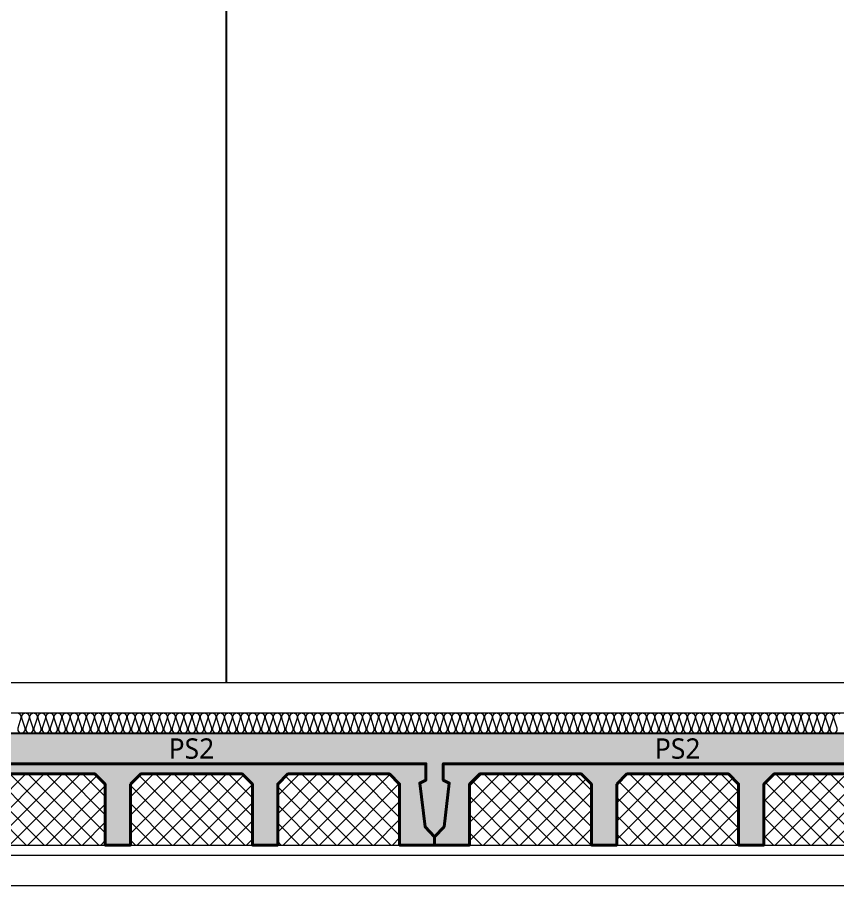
# Model space of a CAD drawing. Header units: millimetres. Extents: x 0 to 420000, y 0 to 297000.
# Drawn here: x 241633 to 245673, y 33450 to 37725 of the extents above; entities that cross this region are included whole.
import ezdxf
from ezdxf.enums import TextEntityAlignment as Align

# ---------------------------------------------------------------- set-up
doc = ezdxf.new("R2010")
doc.units = ezdxf.units.MM
doc.linetypes.add('0731_main_plan$0$form_$0$y-Landschaft$0$_$1$20120914_Verkehrsflächen_Grün$0$20120628_xref - Gammel$1$3_H-GL_F1_U3 - Default$0${ Offset Lines }', pattern=[0])
doc.linetypes.add('CEN', pattern=[62, 60, -1, 0, -1])
for name, color, linetype, lineweight in [('A-AXIS-LINE', 1, 'CEN', 15), ('A-CONC-LIN1', 2, 'Continuous', 40), ('A-CONC-LIN2', 7, 'Continuous', 25), ('A-ELEV-LIN2', 7, 'Continuous', 25), ('A-XXXX-FIN2', 6, 'Continuous', 20), ('A-XXXX-INSL1', 15, 'Continuous', 18), ('A-XXXX-INSL2', 8, 'Continuous', 18)]:
    doc.layers.add(name, color=color, linetype=linetype, lineweight=lineweight)
doc.layers.add('A-CONC-SOLD', color=253, linetype='CEN')
doc.layers.add('A-XXXX-NPLT', color=144, linetype='Continuous', lineweight=15, plot=False)
doc.styles.add('맑은고딕', font='')
doc.styles.get('맑은고딕').set_extended_font_data('Malgun Gothic')

# ---------------------------------------------------------------- blocks, each defined once
blk = doc.blocks.new('axis(211208)')
at = {"layer": 'A-AXIS-LINE', "ltscale": 1000}
for p, q in [((4631788.1, -431118.7), (4955413.1, -431118.7)), ((4631788.1, -432118.7), (4955413.1, -432118.7))]:
    blk.add_line(p, q, dxfattribs=at)
blk = doc.blocks.new('PS2')
at = {"layer": 'A-CONC-SOLD'}
h = blk.add_hatch(color=256, dxfattribs=at)
h.dxf.hatch_style = 1
h.paths.add_polyline_path([(1197.5, 0), (-1197.5, 0), (-1197.5, -510), (-1150.5, -460), (-1125, -245), (-1155, -230), (-1155, -150), (1155, -150), (1155, -230), (1125, -245), (1150.5, -460), (1197.5, -510)])
h = blk.add_hatch(color=256, dxfattribs=at)
h.dxf.hatch_style = 1
h.paths.add_polyline_path([(-1150.5, -460), (-1197.5, -510), (-1197.5, -550), (-1025, -550), (-1025, -510), (-1025, -250), (-975, -200), (-475, -200), (-425, -250), (-425, -510), (-425, -550), (-300, -550), (-300, -510), (-300, -250), (-250, -200), (250, -200), (300, -250), (300, -510), (300, -550), (425, -550), (425, -510), (425, -250), (475, -200), (975, -200), (1025, -250), (1025, -510), (1025, -550), (1197.5, -550), (1197.5, -510), (1150.5, -460), (1125, -245), (1155, -230), (1155, -150), (-1155, -150), (-1155, -230), (-1125, -245)])
at = {"layer": 'A-XXXX-INSL2'}
h = blk.add_hatch(dxfattribs=at)
h.set_pattern_fill('ANSI37', color=256, scale=20)
h.set_pattern_definition([(45, (-289951.5, -41968), (-44.90128, 44.90128), []), (135, (-289951.5, -41968), (-44.90128, -44.90128), [])])
h.paths.add_polyline_path([(-975, -200), (-1025, -250), (-1025, -510), (-1025, -550), (-425, -550), (-425, -510), (-425, -250), (-475, -200)])
h.paths.add_polyline_path([(-250, -200), (-300, -250), (-300, -510), (-300, -550), (300, -550), (300, -510), (300, -250), (250, -200)])
h.paths.add_polyline_path([(425, -510), (425, -550), (1025, -550), (1025, -510), (1025, -250), (975, -200), (475, -200), (425, -250)])
at = {"layer": 'A-CONC-LIN1', "color": 2, "linetype": '0731_main_plan$0$form_$0$y-Landschaft$0$_$1$20120914_Verkehrsflächen_Grün$0$20120628_xref - Gammel$1$3_H-GL_F1_U3 - Default$0${ Offset Lines }'}
blk.add_lwpolyline([(-300, -250), (-300, -510), (-300, -510), (-300, -550), (-425, -550), (-425, -510), (-425, -510), (-425, -250), (-475, -200), (-975, -200), (-1025, -250), (-1025, -510), (-1025, -510), (-1025, -550), (-1197.5, -550), (-1197.5, -510), (-1150.5, -460), (-1125, -245), (-1155, -230), (-1155, -150), (1155, -150), (1155, -230), (1125, -245), (1150.5, -460), (1197.5, -510), (1197.5, -550), (1025, -550), (1025, -510), (1025, -510), (1025, -250), (975, -200), (475, -200), (425, -250), (425, -510), (425, -510), (425, -550), (300, -550), (300, -510), (300, -510), (300, -250), (250, -200), (-250, -200)], close=True, dxfattribs=at)
at = {"layer": 'A-CONC-LIN2'}
blk.add_line((-1197.5, 0), (1197.5, 0), dxfattribs=at)
at = {"layer": 'A-XXXX-NPLT'}
for p, q in [((-1025, -550), (-425, -550)), ((-300, -550), (300, -550)), ((425, -550), (1025, -550))]:
    blk.add_line(p, q, dxfattribs=at)
at = {"layer": 'A-XXXX-NPLT', "style": '맑은고딕'}
blk.add_text('PS2', height=100, dxfattribs=at).set_placement((0, -75), align=Align.MIDDLE)
blk = doc.blocks.new('지하2층')
at = {"layer": 'A-XXXX-FIN2'}
blk.add_line((4802023.8, -391118.7), (4878823.8, -391118.7), dxfattribs=at)
at = {"layer": 'A-XXXX-INSL1'}
blk.add_lwpolyline([(4802023.8, -391968.7), (4819573.8, -391968.7)], dxfattribs=at)
at = {"layer": 'A-XXXX-INSL2'}
blk.add_line((4802023.8, -391268.7), (4878923.8, -391268.7), dxfattribs=at)
blk.add_lwpolyline([(4811943.8, -391268.7), (4811954.8, -391272.7), (4811961.8, -391282.7), (4811961.8, -391293.7), (4811945.8, -391343.7), (4811945.8, -391354.7), (4811952.8, -391364.7), (4811963.8, -391368.7), (4811974.8, -391364.7), (4811981.8, -391354.7), (4811981.8, -391343.7), (4811965.8, -391293.7), (4811965.8, -391282.7), (4811972.8, -391272.7), (4811983.8, -391268.7), (4811994.8, -391272.7), (4812001.8, -391282.7), (4812001.8, -391293.7), (4811985.8, -391343.7), (4811985.8, -391354.7), (4811992.8, -391364.7), (4812003.8, -391368.7), (4812014.8, -391364.7), (4812021.8, -391354.7), (4812021.8, -391343.7), (4812005.8, -391293.7), (4812005.8, -391282.7), (4812012.8, -391272.7), (4812023.8, -391268.7), (4812034.8, -391272.7), (4812041.8, -391282.7), (4812041.8, -391293.7), (4812025.8, -391343.7), (4812025.8, -391354.7), (4812032.8, -391364.7), (4812043.8, -391368.7), (4812054.8, -391364.7), (4812061.8, -391354.7), (4812061.8, -391343.7), (4812045.8, -391293.7), (4812045.8, -391282.7), (4812052.8, -391272.7), (4812063.8, -391268.7), (4812074.8, -391272.7), (4812081.8, -391282.7), (4812081.8, -391293.7), (4812065.8, -391343.7), (4812065.8, -391354.7), (4812072.8, -391364.7), (4812083.8, -391368.7), (4812094.8, -391364.7), (4812101.8, -391354.7), (4812101.8, -391343.7), (4812085.8, -391293.7), (4812085.8, -391282.7), (4812092.8, -391272.7), (4812103.8, -391268.7), (4812114.8, -391272.7), (4812121.8, -391282.7), (4812121.8, -391293.7), (4812105.8, -391343.7), (4812105.8, -391354.7), (4812112.8, -391364.7), (4812123.8, -391368.7), (4812134.8, -391364.7), (4812141.8, -391354.7), (4812141.8, -391343.7), (4812125.8, -391293.7), (4812125.8, -391282.7), (4812132.8, -391272.7), (4812143.8, -391268.7), (4812154.8, -391272.7), (4812161.8, -391282.7), (4812161.8, -391293.7), (4812145.8, -391343.7), (4812145.8, -391354.7), (4812152.8, -391364.7), (4812163.8, -391368.7), (4812174.8, -391364.7), (4812181.8, -391354.7), (4812181.8, -391343.7), (4812165.8, -391293.7), (4812165.8, -391282.7), (4812172.8, -391272.7), (4812183.8, -391268.7), (4812194.8, -391272.7), (4812201.8, -391282.7), (4812201.8, -391293.7), (4812185.8, -391343.7), (4812185.8, -391354.7), (4812192.8, -391364.7), (4812203.8, -391368.7), (4812214.8, -391364.7), (4812221.8, -391354.7), (4812221.8, -391343.7), (4812205.8, -391293.7), (4812205.8, -391282.7), (4812212.8, -391272.7), (4812223.8, -391268.7), (4812234.8, -391272.7), (4812241.8, -391282.7), (4812241.8, -391293.7), (4812225.8, -391343.7), (4812225.8, -391354.7), (4812232.8, -391364.7), (4812243.8, -391368.7), (4812254.8, -391364.7), (4812261.8, -391354.7), (4812261.8, -391343.7), (4812245.8, -391293.7), (4812245.8, -391282.7), (4812252.8, -391272.7), (4812263.8, -391268.7), (4812274.8, -391272.7), (4812281.8, -391282.7), (4812281.8, -391293.7), (4812265.8, -391343.7), (4812265.8, -391354.7), (4812272.8, -391364.7), (4812283.8, -391368.7), (4812294.8, -391364.7), (4812301.8, -391354.7), (4812301.8, -391343.7), (4812285.8, -391293.7), (4812285.8, -391282.7), (4812292.8, -391272.7), (4812303.8, -391268.7), (4812314.8, -391272.7), (4812321.8, -391282.7), (4812321.8, -391293.7), (4812305.8, -391343.7), (4812305.8, -391354.7), (4812312.8, -391364.7), (4812323.8, -391368.7), (4812334.8, -391364.7), (4812341.8, -391354.7), (4812341.8, -391343.7), (4812325.8, -391293.7), (4812325.8, -391282.7), (4812332.8, -391272.7), (4812343.8, -391268.7), (4812354.8, -391272.7), (4812361.8, -391282.7), (4812361.8, -391293.7), (4812345.8, -391343.7), (4812345.8, -391354.7), (4812352.8, -391364.7), (4812363.8, -391368.7), (4812374.8, -391364.7), (4812381.8, -391354.7), (4812381.8, -391343.7), (4812365.8, -391293.7), (4812365.8, -391282.7), (4812372.8, -391272.7), (4812383.8, -391268.7), (4812394.8, -391272.7), (4812401.8, -391282.7), (4812401.8, -391293.7), (4812385.8, -391343.7), (4812385.8, -391354.7), (4812392.8, -391364.7), (4812403.8, -391368.7), (4812414.8, -391364.7), (4812421.8, -391354.7), (4812421.8, -391343.7), (4812405.8, -391293.7), (4812405.8, -391282.7), (4812412.8, -391272.7), (4812423.8, -391268.7), (4812434.8, -391272.7), (4812441.8, -391282.7), (4812441.8, -391293.7), (4812425.8, -391343.7), (4812425.8, -391354.7), (4812432.8, -391364.7), (4812443.8, -391368.7), (4812454.8, -391364.7), (4812461.8, -391354.7), (4812461.8, -391343.7), (4812445.8, -391293.7), (4812445.8, -391282.7), (4812452.8, -391272.7), (4812463.8, -391268.7), (4812474.8, -391272.7), (4812481.8, -391282.7), (4812481.8, -391293.7), (4812465.8, -391343.7), (4812465.8, -391354.7), (4812472.8, -391364.7), (4812483.8, -391368.7), (4812494.8, -391364.7), (4812501.8, -391354.7), (4812501.8, -391343.7), (4812485.8, -391293.7), (4812485.8, -391282.7), (4812492.8, -391272.7), (4812503.8, -391268.7), (4812514.8, -391272.7), (4812521.8, -391282.7), (4812521.8, -391293.7), (4812505.8, -391343.7), (4812505.8, -391354.7), (4812512.8, -391364.7), (4812523.8, -391368.7), (4812534.8, -391364.7), (4812541.8, -391354.7), (4812541.8, -391343.7), (4812525.8, -391293.7), (4812525.8, -391282.7), (4812532.8, -391272.7), (4812543.8, -391268.7), (4812554.8, -391272.7), (4812561.8, -391282.7), (4812561.8, -391293.7), (4812545.8, -391343.7), (4812545.8, -391354.7), (4812552.8, -391364.7), (4812563.8, -391368.7), (4812574.8, -391364.7), (4812581.8, -391354.7), (4812581.8, -391343.7), (4812565.8, -391293.7), (4812565.8, -391282.7), (4812572.8, -391272.7), (4812583.8, -391268.7), (4812594.8, -391272.7), (4812601.8, -391282.7), (4812601.8, -391293.7), (4812585.8, -391343.7), (4812585.8, -391354.7), (4812592.8, -391364.7), (4812603.8, -391368.7), (4812614.8, -391364.7), (4812621.8, -391354.7), (4812621.8, -391343.7), (4812605.8, -391293.7), (4812605.8, -391282.7), (4812612.8, -391272.7), (4812623.8, -391268.7), (4812634.8, -391272.7), (4812641.8, -391282.7), (4812641.8, -391293.7), (4812625.8, -391343.7), (4812625.8, -391354.7), (4812632.8, -391364.7), (4812643.8, -391368.7), (4812654.8, -391364.7), (4812661.8, -391354.7), (4812661.8, -391343.7), (4812645.8, -391293.7), (4812645.8, -391282.7), (4812652.8, -391272.7), (4812663.8, -391268.7), (4812674.8, -391272.7), (4812681.8, -391282.7), (4812681.8, -391293.7), (4812665.8, -391343.7), (4812665.8, -391354.7), (4812672.8, -391364.7), (4812683.8, -391368.7), (4812694.8, -391364.7), (4812701.8, -391354.7), (4812701.8, -391343.7), (4812685.8, -391293.7), (4812685.8, -391282.7), (4812692.8, -391272.7), (4812703.8, -391268.7), (4812714.8, -391272.7), (4812721.8, -391282.7), (4812721.8, -391293.7), (4812705.8, -391343.7), (4812705.8, -391354.7), (4812712.8, -391364.7), (4812723.8, -391368.7), (4812734.8, -391364.7), (4812741.8, -391354.7), (4812741.8, -391343.7), (4812725.8, -391293.7), (4812725.8, -391282.7), (4812732.8, -391272.7), (4812743.8, -391268.7), (4812754.8, -391272.7), (4812761.8, -391282.7), (4812761.8, -391293.7), (4812745.8, -391343.7), (4812745.8, -391354.7), (4812752.8, -391364.7), (4812763.8, -391368.7), (4812774.8, -391364.7), (4812781.8, -391354.7), (4812781.8, -391343.7), (4812765.8, -391293.7), (4812765.8, -391282.7), (4812772.8, -391272.7), (4812783.8, -391268.7), (4812794.8, -391272.7), (4812801.8, -391282.7), (4812801.8, -391293.7), (4812785.8, -391343.7), (4812785.8, -391354.7), (4812792.8, -391364.7), (4812803.8, -391368.7), (4812814.8, -391364.7), (4812821.8, -391354.7), (4812821.8, -391343.7), (4812805.8, -391293.7), (4812805.8, -391282.7), (4812812.8, -391272.7), (4812823.8, -391268.7), (4812834.8, -391272.7), (4812841.8, -391282.7), (4812841.8, -391293.7), (4812825.8, -391343.7), (4812825.8, -391354.7), (4812832.8, -391364.7), (4812843.8, -391368.7), (4812854.8, -391364.7), (4812861.8, -391354.7), (4812861.8, -391343.7), (4812845.8, -391293.7), (4812845.8, -391282.7), (4812852.8, -391272.7), (4812863.8, -391268.7), (4812874.8, -391272.7), (4812881.8, -391282.7), (4812881.8, -391293.7), (4812865.8, -391343.7), (4812865.8, -391354.7), (4812872.8, -391364.7), (4812883.8, -391368.7), (4812894.8, -391364.7), (4812901.8, -391354.7), (4812901.8, -391343.7), (4812885.8, -391293.7), (4812885.8, -391282.7), (4812892.8, -391272.7), (4812903.8, -391268.7), (4812914.8, -391272.7), (4812921.8, -391282.7), (4812921.8, -391293.7), (4812905.8, -391343.7), (4812905.8, -391354.7), (4812912.8, -391364.7), (4812923.8, -391368.7), (4812934.8, -391364.7), (4812941.8, -391354.7), (4812941.8, -391343.7), (4812925.8, -391293.7), (4812925.8, -391282.7), (4812932.8, -391272.7), (4812943.8, -391268.7), (4812954.8, -391272.7), (4812961.8, -391282.7), (4812961.8, -391293.7), (4812945.8, -391343.7), (4812945.8, -391354.7), (4812952.8, -391364.7), (4812963.8, -391368.7), (4812974.8, -391364.7), (4812981.8, -391354.7), (4812981.8, -391343.7), (4812965.8, -391293.7), (4812965.8, -391282.7), (4812972.8, -391272.7), (4812983.8, -391268.7), (4812994.8, -391272.7), (4813001.8, -391282.7), (4813001.8, -391293.7), (4812985.8, -391343.7), (4812985.8, -391354.7), (4812992.8, -391364.7), (4813003.8, -391368.7), (4813014.8, -391364.7), (4813021.8, -391354.7), (4813021.8, -391343.7), (4813005.8, -391293.7), (4813005.8, -391282.7), (4813012.8, -391272.7), (4813023.8, -391268.7), (4813034.8, -391272.7), (4813041.8, -391282.7), (4813041.8, -391293.7), (4813025.8, -391343.7), (4813025.8, -391354.7), (4813032.8, -391364.7), (4813043.8, -391368.7), (4813054.8, -391364.7), (4813061.8, -391354.7), (4813061.8, -391343.7), (4813045.8, -391293.7), (4813045.8, -391282.7), (4813052.8, -391272.7), (4813063.8, -391268.7), (4813074.8, -391272.7), (4813081.8, -391282.7), (4813081.8, -391293.7), (4813065.8, -391343.7), (4813065.8, -391354.7), (4813072.8, -391364.7), (4813083.8, -391368.7), (4813094.8, -391364.7), (4813101.8, -391354.7), (4813101.8, -391343.7), (4813085.8, -391293.7), (4813085.8, -391282.7), (4813092.8, -391272.7), (4813103.8, -391268.7), (4813114.8, -391272.7), (4813121.8, -391282.7), (4813121.8, -391293.7), (4813105.8, -391343.7), (4813105.8, -391354.7), (4813112.8, -391364.7), (4813123.8, -391368.7), (4813134.8, -391364.7), (4813141.8, -391354.7), (4813141.8, -391343.7), (4813125.8, -391293.7), (4813125.8, -391282.7), (4813132.8, -391272.7), (4813143.8, -391268.7), (4813154.8, -391272.7), (4813161.8, -391282.7), (4813161.8, -391293.7), (4813145.8, -391343.7), (4813145.8, -391354.7), (4813152.8, -391364.7), (4813163.8, -391368.7), (4813174.8, -391364.7), (4813181.8, -391354.7), (4813181.8, -391343.7), (4813165.8, -391293.7), (4813165.8, -391282.7), (4813172.8, -391272.7), (4813183.8, -391268.7), (4813194.8, -391272.7), (4813201.8, -391282.7), (4813201.8, -391293.7), (4813185.8, -391343.7), (4813185.8, -391354.7), (4813192.8, -391364.7), (4813203.8, -391368.7), (4813214.8, -391364.7), (4813221.8, -391354.7), (4813221.8, -391343.7), (4813205.8, -391293.7), (4813205.8, -391282.7), (4813212.8, -391272.7), (4813223.8, -391268.7), (4813234.8, -391272.7), (4813241.8, -391282.7), (4813241.8, -391293.7), (4813225.8, -391343.7), (4813225.8, -391354.7), (4813232.8, -391364.7), (4813243.8, -391368.7), (4813254.8, -391364.7), (4813261.8, -391354.7), (4813261.8, -391343.7), (4813245.8, -391293.7), (4813245.8, -391282.7), (4813252.8, -391272.7), (4813263.8, -391268.7), (4813274.8, -391272.7), (4813281.8, -391282.7), (4813281.8, -391293.7), (4813265.8, -391343.7), (4813265.8, -391354.7), (4813272.8, -391364.7), (4813283.8, -391368.7), (4813294.8, -391364.7), (4813301.8, -391354.7), (4813301.8, -391343.7), (4813285.8, -391293.7), (4813285.8, -391282.7), (4813292.8, -391272.7), (4813303.8, -391268.7), (4813314.8, -391272.7), (4813321.8, -391282.7), (4813321.8, -391293.7), (4813305.8, -391343.7), (4813305.8, -391354.7), (4813312.8, -391364.7), (4813323.8, -391368.7), (4813334.8, -391364.7), (4813341.8, -391354.7), (4813341.8, -391343.7), (4813325.8, -391293.7), (4813325.8, -391282.7), (4813332.8, -391272.7), (4813343.8, -391268.7), (4813354.8, -391272.7), (4813361.8, -391282.7), (4813361.8, -391293.7), (4813345.8, -391343.7), (4813345.8, -391354.7), (4813352.8, -391364.7), (4813363.8, -391368.7), (4813374.8, -391364.7), (4813381.8, -391354.7), (4813381.8, -391343.7), (4813365.8, -391293.7), (4813365.8, -391282.7), (4813372.8, -391272.7), (4813383.8, -391268.7), (4813394.8, -391272.7), (4813401.8, -391282.7), (4813401.8, -391293.7), (4813385.8, -391343.7), (4813385.8, -391354.7), (4813392.8, -391364.7), (4813403.8, -391368.7), (4813414.8, -391364.7), (4813421.8, -391354.7), (4813421.8, -391343.7), (4813405.8, -391293.7), (4813405.8, -391282.7), (4813412.8, -391272.7), (4813423.8, -391268.7), (4813434.8, -391272.7), (4813441.8, -391282.7), (4813441.8, -391293.7), (4813425.8, -391343.7), (4813425.8, -391354.7), (4813432.8, -391364.7), (4813443.8, -391368.7), (4813454.8, -391364.7), (4813461.8, -391354.7), (4813461.8, -391343.7), (4813445.8, -391293.7), (4813445.8, -391282.7), (4813452.8, -391272.7), (4813463.8, -391268.7), (4813474.8, -391272.7), (4813481.8, -391282.7), (4813481.8, -391293.7), (4813465.8, -391343.7), (4813465.8, -391354.7), (4813472.8, -391364.7), (4813483.8, -391368.7), (4813494.8, -391364.7), (4813501.8, -391354.7), (4813501.8, -391343.7), (4813485.8, -391293.7), (4813485.8, -391282.7), (4813492.8, -391272.7), (4813503.8, -391268.7), (4813514.8, -391272.7), (4813521.8, -391282.7), (4813521.8, -391293.7), (4813505.8, -391343.7), (4813505.8, -391354.7), (4813512.8, -391364.7), (4813523.8, -391368.7), (4813534.8, -391364.7), (4813541.8, -391354.7), (4813541.8, -391343.7), (4813525.8, -391293.7), (4813525.8, -391282.7), (4813532.8, -391272.7), (4813543.8, -391268.7), (4813554.8, -391272.7), (4813561.8, -391282.7), (4813561.8, -391293.7), (4813545.8, -391343.7), (4813545.8, -391354.7), (4813552.8, -391364.7), (4813563.8, -391368.7), (4813574.8, -391364.7), (4813581.8, -391354.7), (4813581.8, -391343.7), (4813565.8, -391293.7), (4813565.8, -391282.7), (4813572.8, -391272.7), (4813583.8, -391268.7), (4813594.8, -391272.7), (4813601.8, -391282.7), (4813601.8, -391293.7), (4813585.8, -391343.7), (4813585.8, -391354.7), (4813592.8, -391364.7), (4813603.8, -391368.7), (4813614.8, -391364.7), (4813621.8, -391354.7), (4813621.8, -391343.7), (4813605.8, -391293.7), (4813605.8, -391282.7), (4813612.8, -391272.7), (4813623.8, -391268.7), (4813634.8, -391272.7), (4813641.8, -391282.7), (4813641.8, -391293.7), (4813625.8, -391343.7), (4813625.8, -391354.7), (4813632.8, -391364.7), (4813643.8, -391368.7), (4813654.8, -391364.7), (4813661.8, -391354.7), (4813661.8, -391343.7), (4813645.8, -391293.7), (4813645.8, -391282.7), (4813652.8, -391272.7), (4813663.8, -391268.7), (4813674.8, -391272.7), (4813681.8, -391282.7), (4813681.8, -391293.7), (4813665.8, -391343.7), (4813665.8, -391354.7), (4813672.8, -391364.7), (4813683.8, -391368.7), (4813694.8, -391364.7), (4813701.8, -391354.7), (4813701.8, -391343.7), (4813685.8, -391293.7), (4813685.8, -391282.7), (4813692.8, -391272.7), (4813703.8, -391268.7), (4813714.8, -391272.7), (4813721.8, -391282.7), (4813721.8, -391293.7), (4813705.8, -391343.7), (4813705.8, -391354.7), (4813712.8, -391364.7), (4813723.8, -391368.7), (4813734.8, -391364.7), (4813741.8, -391354.7), (4813741.8, -391343.7), (4813725.8, -391293.7), (4813725.8, -391282.7), (4813732.8, -391272.7), (4813743.8, -391268.7), (4813754.8, -391272.7), (4813761.8, -391282.7), (4813761.8, -391293.7), (4813745.8, -391343.7), (4813745.8, -391354.7), (4813752.8, -391364.7), (4813763.8, -391368.7), (4813774.8, -391364.7), (4813781.8, -391354.7), (4813781.8, -391343.7), (4813765.8, -391293.7), (4813765.8, -391282.7), (4813772.8, -391272.7), (4813783.8, -391268.7), (4813794.8, -391272.7), (4813801.8, -391282.7), (4813801.8, -391293.7), (4813785.8, -391343.7), (4813785.8, -391354.7), (4813792.8, -391364.7), (4813803.8, -391368.7), (4813814.8, -391364.7), (4813821.8, -391354.7), (4813821.8, -391343.7), (4813805.8, -391293.7), (4813805.8, -391282.7), (4813812.8, -391272.7), (4813823.8, -391268.7), (4813834.8, -391272.7), (4813841.8, -391282.7), (4813841.8, -391293.7), (4813825.8, -391343.7), (4813825.8, -391354.7), (4813832.8, -391364.7), (4813843.8, -391368.7), (4813854.8, -391364.7), (4813861.8, -391354.7), (4813861.8, -391343.7), (4813845.8, -391293.7), (4813845.8, -391282.7), (4813852.8, -391272.7), (4813863.8, -391268.7), (4813874.8, -391272.7), (4813881.8, -391282.7), (4813881.8, -391293.7), (4813865.8, -391343.7), (4813865.8, -391354.7), (4813872.8, -391364.7), (4813883.8, -391368.7), (4813894.8, -391364.7), (4813901.8, -391354.7), (4813901.8, -391343.7), (4813885.8, -391293.7), (4813885.8, -391282.7), (4813892.8, -391272.7), (4813903.8, -391268.7), (4813914.8, -391272.7), (4813921.8, -391282.7), (4813921.8, -391293.7), (4813905.8, -391343.7), (4813905.8, -391354.7), (4813912.8, -391364.7), (4813923.8, -391368.7), (4813934.8, -391364.7), (4813941.8, -391354.7), (4813941.8, -391343.7), (4813925.8, -391293.7), (4813925.8, -391282.7), (4813932.8, -391272.7), (4813943.8, -391268.7), (4813954.8, -391272.7), (4813961.8, -391282.7), (4813961.8, -391293.7), (4813945.8, -391343.7), (4813945.8, -391354.7), (4813952.8, -391364.7), (4813963.8, -391368.7), (4813974.8, -391364.7), (4813981.8, -391354.7), (4813981.8, -391343.7), (4813965.8, -391293.7), (4813965.8, -391282.7), (4813972.8, -391272.7), (4813983.8, -391268.7), (4813994.8, -391272.7), (4814001.8, -391282.7), (4814001.8, -391293.7), (4813985.8, -391343.7), (4813985.8, -391354.7), (4813992.8, -391364.7), (4814003.8, -391368.7), (4814014.8, -391364.7), (4814021.8, -391354.7), (4814021.8, -391343.7), (4814005.8, -391293.7), (4814005.8, -391282.7), (4814012.8, -391272.7), (4814023.8, -391268.7), (4814034.8, -391272.7), (4814041.8, -391282.7), (4814041.8, -391293.7), (4814025.8, -391343.7), (4814025.8, -391354.7), (4814032.8, -391364.7), (4814043.8, -391368.7), (4814054.8, -391364.7), (4814061.8, -391354.7), (4814061.8, -391343.7), (4814045.8, -391293.7), (4814045.8, -391282.7), (4814052.8, -391272.7), (4814063.8, -391268.7), (4814074.8, -391272.7), (4814081.8, -391282.7), (4814081.8, -391293.7), (4814065.8, -391343.7), (4814065.8, -391354.7), (4814072.8, -391364.7), (4814083.8, -391368.7), (4814094.8, -391364.7), (4814101.8, -391354.7), (4814101.8, -391343.7), (4814085.8, -391293.7), (4814085.8, -391282.7), (4814092.8, -391272.7), (4814103.8, -391268.7), (4814114.8, -391272.7), (4814121.8, -391282.7), (4814121.8, -391293.7), (4814105.8, -391343.7), (4814105.8, -391354.7), (4814112.8, -391364.7), (4814123.8, -391368.7), (4814134.8, -391364.7), (4814141.8, -391354.7), (4814141.8, -391343.7), (4814125.8, -391293.7), (4814125.8, -391282.7), (4814132.8, -391272.7), (4814143.8, -391268.7), (4814154.8, -391272.7), (4814161.8, -391282.7), (4814161.8, -391293.7), (4814145.8, -391343.7), (4814145.8, -391354.7), (4814152.8, -391364.7), (4814163.8, -391368.7), (4814174.8, -391364.7), (4814181.8, -391354.7), (4814181.8, -391343.7), (4814165.8, -391293.7), (4814165.8, -391282.7), (4814172.8, -391272.7), (4814183.8, -391268.7), (4814194.8, -391272.7), (4814201.8, -391282.7), (4814201.8, -391293.7), (4814185.8, -391343.7), (4814185.8, -391354.7), (4814192.8, -391364.7), (4814203.8, -391368.7), (4814214.8, -391364.7), (4814221.8, -391354.7), (4814221.8, -391343.7), (4814205.8, -391293.7), (4814205.8, -391282.7), (4814212.8, -391272.7), (4814223.8, -391268.7), (4814234.8, -391272.7), (4814241.8, -391282.7), (4814241.8, -391293.7), (4814225.8, -391343.7), (4814225.8, -391354.7), (4814232.8, -391364.7), (4814243.8, -391368.7), (4814254.8, -391364.7), (4814261.8, -391354.7), (4814261.8, -391343.7), (4814245.8, -391293.7), (4814245.8, -391282.7), (4814252.8, -391272.7), (4814263.8, -391268.7), (4814274.8, -391272.7), (4814281.8, -391282.7), (4814281.8, -391293.7), (4814265.8, -391343.7), (4814265.8, -391354.7), (4814272.8, -391364.7), (4814283.8, -391368.7), (4814294.8, -391364.7), (4814301.8, -391354.7), (4814301.8, -391343.7), (4814285.8, -391293.7), (4814285.8, -391282.7), (4814292.8, -391272.7), (4814303.8, -391268.7), (4814314.8, -391272.7), (4814321.8, -391282.7), (4814321.8, -391293.7), (4814305.8, -391343.7), (4814305.8, -391354.7), (4814312.8, -391364.7), (4814323.8, -391368.7), (4814334.8, -391364.7), (4814341.8, -391354.7), (4814341.8, -391343.7), (4814325.8, -391293.7), (4814325.8, -391282.7), (4814332.8, -391272.7), (4814343.8, -391268.7), (4814354.8, -391272.7), (4814361.8, -391282.7), (4814361.8, -391293.7), (4814345.8, -391343.7), (4814345.8, -391354.7), (4814352.8, -391364.7), (4814363.8, -391368.7), (4814374.8, -391364.7), (4814381.8, -391354.7), (4814381.8, -391343.7), (4814365.8, -391293.7), (4814365.8, -391282.7), (4814372.8, -391272.7), (4814383.8, -391268.7), (4814394.8, -391272.7), (4814401.8, -391282.7), (4814401.8, -391293.7), (4814385.8, -391343.7), (4814385.8, -391354.7), (4814392.8, -391364.7), (4814403.8, -391368.7), (4814414.8, -391364.7), (4814421.8, -391354.7), (4814421.8, -391343.7), (4814405.8, -391293.7), (4814405.8, -391282.7), (4814412.8, -391272.7), (4814423.8, -391268.7), (4814434.8, -391272.7), (4814441.8, -391282.7), (4814441.8, -391293.7), (4814425.8, -391343.7), (4814425.8, -391354.7), (4814432.8, -391364.7), (4814443.8, -391368.7), (4814454.8, -391364.7), (4814461.8, -391354.7), (4814461.8, -391343.7), (4814445.8, -391293.7), (4814445.8, -391282.7), (4814452.8, -391272.7), (4814463.8, -391268.7), (4814474.8, -391272.7), (4814481.8, -391282.7), (4814481.8, -391293.7), (4814465.8, -391343.7), (4814465.8, -391354.7), (4814472.8, -391364.7), (4814483.8, -391368.7), (4814494.8, -391364.7), (4814501.8, -391354.7), (4814501.8, -391343.7), (4814485.8, -391293.7), (4814485.8, -391282.7), (4814492.8, -391272.7), (4814503.8, -391268.7), (4814514.8, -391272.7), (4814521.8, -391282.7), (4814521.8, -391293.7), (4814505.8, -391343.7), (4814505.8, -391354.7), (4814512.8, -391364.7), (4814523.8, -391368.7), (4814534.8, -391364.7), (4814541.8, -391354.7), (4814541.8, -391343.7), (4814525.8, -391293.7), (4814525.8, -391282.7), (4814532.8, -391272.7), (4814543.8, -391268.7), (4814554.8, -391272.7), (4814561.8, -391282.7), (4814561.8, -391293.7), (4814545.8, -391343.7), (4814545.8, -391354.7), (4814552.8, -391364.7), (4814563.8, -391368.7), (4814574.8, -391364.7), (4814581.8, -391354.7), (4814581.8, -391343.7), (4814565.8, -391293.7), (4814565.8, -391282.7), (4814572.8, -391272.7), (4814583.8, -391268.7), (4814594.8, -391272.7), (4814601.8, -391282.7), (4814601.8, -391293.7), (4814585.8, -391343.7), (4814585.8, -391354.7), (4814592.8, -391364.7), (4814603.8, -391368.7), (4814614.8, -391364.7), (4814621.8, -391354.7), (4814621.8, -391343.7), (4814605.8, -391293.7), (4814605.8, -391282.7), (4814612.8, -391272.7), (4814623.8, -391268.7), (4814634.8, -391272.7), (4814641.8, -391282.7), (4814641.8, -391293.7), (4814625.8, -391343.7), (4814625.8, -391354.7), (4814632.8, -391364.7), (4814643.8, -391368.7), (4814654.8, -391364.7), (4814661.8, -391354.7), (4814661.8, -391343.7), (4814645.8, -391293.7), (4814645.8, -391282.7), (4814652.8, -391272.7), (4814663.8, -391268.7), (4814674.8, -391272.7), (4814681.8, -391282.7), (4814681.8, -391293.7), (4814665.8, -391343.7), (4814665.8, -391354.7), (4814672.8, -391364.7), (4814683.8, -391368.7), (4814694.8, -391364.7), (4814701.8, -391354.7), (4814701.8, -391343.7), (4814685.8, -391293.7), (4814685.8, -391282.7), (4814692.8, -391272.7), (4814703.8, -391268.7), (4814714.8, -391272.7), (4814721.8, -391282.7), (4814721.8, -391293.7), (4814705.8, -391343.7), (4814705.8, -391354.7), (4814712.8, -391364.7), (4814723.8, -391368.7), (4814734.8, -391364.7), (4814741.8, -391354.7), (4814741.8, -391343.7), (4814725.8, -391293.7), (4814725.8, -391282.7), (4814732.8, -391272.7), (4814743.8, -391268.7), (4814754.8, -391272.7), (4814761.8, -391282.7), (4814761.8, -391293.7), (4814745.8, -391343.7), (4814745.8, -391354.7), (4814752.8, -391364.7), (4814763.8, -391368.7), (4814774.8, -391364.7), (4814781.8, -391354.7), (4814781.8, -391343.7), (4814765.8, -391293.7), (4814765.8, -391282.7), (4814772.8, -391272.7), (4814783.8, -391268.7), (4814794.8, -391272.7), (4814801.8, -391282.7), (4814801.8, -391293.7), (4814785.8, -391343.7), (4814785.8, -391354.7), (4814792.8, -391364.7), (4814803.8, -391368.7), (4814814.8, -391364.7), (4814821.8, -391354.7), (4814821.8, -391343.7), (4814805.8, -391293.7), (4814805.8, -391282.7), (4814812.8, -391272.7), (4814823.8, -391268.7), (4814834.8, -391272.7), (4814841.8, -391282.7), (4814841.8, -391293.7), (4814825.8, -391343.7), (4814825.8, -391354.7), (4814832.8, -391364.7), (4814843.8, -391368.7), (4814854.8, -391364.7), (4814861.8, -391354.7), (4814861.8, -391343.7), (4814845.8, -391293.7), (4814845.8, -391282.7), (4814852.8, -391272.7), (4814863.8, -391268.7), (4814874.8, -391272.7), (4814881.8, -391282.7), (4814881.8, -391293.7), (4814865.8, -391343.7), (4814865.8, -391354.7), (4814872.8, -391364.7), (4814883.8, -391368.7), (4814894.8, -391364.7), (4814901.8, -391354.7), (4814901.8, -391343.7), (4814885.8, -391293.7), (4814885.8, -391282.7), (4814892.8, -391272.7), (4814903.8, -391268.7), (4814914.8, -391272.7), (4814921.8, -391282.7), (4814921.8, -391293.7), (4814905.8, -391343.7), (4814905.8, -391354.7), (4814912.8, -391364.7), (4814923.8, -391368.7), (4814934.8, -391364.7), (4814941.8, -391354.7), (4814941.8, -391343.7), (4814925.8, -391293.7), (4814925.8, -391282.7), (4814932.8, -391272.7), (4814943.8, -391268.7), (4814954.8, -391272.7), (4814961.8, -391282.7), (4814961.8, -391293.7), (4814945.8, -391343.7), (4814945.8, -391354.7), (4814952.8, -391364.7), (4814963.8, -391368.7), (4814974.8, -391364.7), (4814981.8, -391354.7), (4814981.8, -391343.7), (4814965.8, -391293.7), (4814965.8, -391282.7), (4814972.8, -391272.7), (4814983.8, -391268.7), (4814994.8, -391272.7), (4815001.8, -391282.7), (4815001.8, -391293.7), (4814985.8, -391343.7), (4814985.8, -391354.7), (4814992.8, -391364.7), (4815003.8, -391368.7), (4815014.8, -391364.7), (4815021.8, -391354.7), (4815021.8, -391343.7), (4815005.8, -391293.7), (4815005.8, -391282.7), (4815012.8, -391272.7), (4815023.8, -391268.7), (4815034.8, -391272.7), (4815041.8, -391282.7), (4815041.8, -391293.7), (4815025.8, -391343.7), (4815025.8, -391354.7), (4815032.8, -391364.7), (4815043.8, -391368.7), (4815054.8, -391364.7), (4815061.8, -391354.7), (4815061.8, -391343.7), (4815045.8, -391293.7), (4815045.8, -391282.7), (4815052.8, -391272.7), (4815063.8, -391268.7), (4815074.8, -391272.7), (4815081.8, -391282.7), (4815081.8, -391293.7), (4815065.8, -391343.7), (4815065.8, -391354.7), (4815072.8, -391364.7), (4815083.8, -391368.7), (4815094.8, -391364.7), (4815101.8, -391354.7), (4815101.8, -391343.7), (4815085.8, -391293.7), (4815085.8, -391282.7), (4815092.8, -391272.7), (4815103.8, -391268.7), (4815114.8, -391272.7), (4815121.8, -391282.7), (4815121.8, -391293.7), (4815105.8, -391343.7), (4815105.8, -391354.7), (4815112.8, -391364.7), (4815123.8, -391368.7), (4815134.8, -391364.7), (4815141.8, -391354.7), (4815141.8, -391343.7), (4815125.8, -391293.7), (4815125.8, -391282.7), (4815132.8, -391272.7), (4815143.8, -391268.7), (4815154.8, -391272.7), (4815161.8, -391282.7), (4815161.8, -391293.7), (4815145.8, -391343.7), (4815145.8, -391354.7), (4815152.8, -391364.7), (4815163.8, -391368.7), (4815174.8, -391364.7), (4815181.8, -391354.7), (4815181.8, -391343.7), (4815165.8, -391293.7), (4815165.8, -391282.7), (4815172.8, -391272.7), (4815183.8, -391268.7), (4815194.8, -391272.7), (4815201.8, -391282.7), (4815201.8, -391293.7), (4815185.8, -391343.7), (4815185.8, -391354.7), (4815192.8, -391364.7), (4815203.8, -391368.7), (4815214.8, -391364.7), (4815221.8, -391354.7), (4815221.8, -391343.7), (4815205.8, -391293.7), (4815205.8, -391282.7), (4815212.8, -391272.7), (4815223.8, -391268.7), (4815234.8, -391272.7), (4815241.8, -391282.7), (4815241.8, -391293.7), (4815225.8, -391343.7), (4815225.8, -391354.7), (4815232.8, -391364.7), (4815243.8, -391368.7), (4815254.8, -391364.7), (4815261.8, -391354.7), (4815261.8, -391343.7), (4815245.8, -391293.7), (4815245.8, -391282.7), (4815252.8, -391272.7), (4815263.8, -391268.7), (4815274.8, -391272.7), (4815281.8, -391282.7), (4815281.8, -391293.7), (4815265.8, -391343.7), (4815265.8, -391354.7), (4815272.8, -391364.7), (4815283.8, -391368.7), (4815294.8, -391364.7), (4815301.8, -391354.7), (4815301.8, -391343.7), (4815285.8, -391293.7), (4815285.8, -391282.7), (4815292.8, -391272.7), (4815303.8, -391268.7), (4815314.8, -391272.7), (4815321.8, -391282.7), (4815321.8, -391293.7), (4815305.8, -391343.7), (4815305.8, -391354.7), (4815312.8, -391364.7), (4815323.8, -391368.7), (4815334.8, -391364.7), (4815341.8, -391354.7), (4815341.8, -391343.7), (4815325.8, -391293.7), (4815325.8, -391282.7), (4815332.8, -391272.7), (4815343.8, -391268.7), (4815354.8, -391272.7), (4815361.8, -391282.7), (4815361.8, -391293.7), (4815345.8, -391343.7), (4815345.8, -391354.7), (4815352.8, -391364.7), (4815363.8, -391368.7), (4815374.8, -391364.7), (4815381.8, -391354.7), (4815381.8, -391343.7), (4815365.8, -391293.7), (4815365.8, -391282.7), (4815372.8, -391272.7), (4815383.8, -391268.7), (4815394.8, -391272.7), (4815401.8, -391282.7), (4815401.8, -391293.7), (4815385.8, -391343.7), (4815385.8, -391354.7), (4815392.8, -391364.7), (4815403.8, -391368.7), (4815414.8, -391364.7), (4815421.8, -391354.7), (4815421.8, -391343.7), (4815405.8, -391293.7), (4815405.8, -391282.7), (4815412.8, -391272.7), (4815423.8, -391268.7), (4815434.8, -391272.7), (4815441.8, -391282.7), (4815441.8, -391293.7), (4815425.8, -391343.7), (4815425.8, -391354.7), (4815432.8, -391364.7), (4815443.8, -391368.7), (4815454.8, -391364.7), (4815461.8, -391354.7), (4815461.8, -391343.7), (4815445.8, -391293.7), (4815445.8, -391282.7), (4815452.8, -391272.7), (4815463.8, -391268.7), (4815474.8, -391272.7), (4815481.8, -391282.7), (4815481.8, -391293.7), (4815465.8, -391343.7), (4815465.8, -391354.7), (4815472.8, -391364.7), (4815483.8, -391368.7), (4815494.8, -391364.7), (4815501.8, -391354.7), (4815501.8, -391343.7), (4815485.8, -391293.7), (4815485.8, -391282.7), (4815492.8, -391272.7), (4815503.8, -391268.7), (4815514.8, -391272.7), (4815521.8, -391282.7), (4815521.8, -391293.7), (4815505.8, -391343.7), (4815505.8, -391354.7), (4815512.8, -391364.7), (4815523.8, -391368.7), (4815534.8, -391364.7), (4815541.8, -391354.7), (4815541.8, -391343.7), (4815525.8, -391293.7), (4815525.8, -391282.7), (4815532.8, -391272.7), (4815543.8, -391268.7), (4815554.8, -391272.7), (4815561.8, -391282.7), (4815561.8, -391293.7), (4815545.8, -391343.7), (4815545.8, -391354.7), (4815552.8, -391364.7), (4815563.8, -391368.7), (4815574.8, -391364.7), (4815581.8, -391354.7), (4815581.8, -391343.7), (4815565.8, -391293.7), (4815565.8, -391282.7), (4815572.8, -391272.7), (4815583.8, -391268.7), (4815594.8, -391272.7), (4815601.8, -391282.7), (4815601.8, -391293.7), (4815585.8, -391343.7), (4815585.8, -391354.7), (4815592.8, -391364.7), (4815603.8, -391368.7), (4815614.8, -391364.7), (4815621.8, -391354.7), (4815621.8, -391343.7), (4815605.8, -391293.7), (4815605.8, -391282.7), (4815612.8, -391272.7), (4815623.8, -391268.7), (4815634.8, -391272.7), (4815641.8, -391282.7), (4815641.8, -391293.7), (4815625.8, -391343.7), (4815625.8, -391354.7), (4815632.8, -391364.7), (4815643.8, -391368.7), (4815654.8, -391364.7), (4815661.8, -391354.7), (4815661.8, -391343.7), (4815645.8, -391293.7), (4815645.8, -391282.7), (4815652.8, -391272.7), (4815663.8, -391268.7), (4815674.8, -391272.7), (4815681.8, -391282.7), (4815681.8, -391293.7), (4815665.8, -391343.7), (4815665.8, -391354.7), (4815672.8, -391364.7), (4815683.8, -391368.7), (4815694.8, -391364.7), (4815701.8, -391354.7), (4815701.8, -391343.7), (4815685.8, -391293.7), (4815685.8, -391282.7), (4815692.8, -391272.7), (4815703.8, -391268.7), (4815714.8, -391272.7), (4815721.8, -391282.7), (4815721.8, -391293.7), (4815705.8, -391343.7), (4815705.8, -391354.7), (4815712.8, -391364.7), (4815723.8, -391368.7), (4815734.8, -391364.7), (4815741.8, -391354.7), (4815741.8, -391343.7), (4815725.8, -391293.7), (4815725.8, -391282.7), (4815732.8, -391272.7), (4815743.8, -391268.7), (4815754.8, -391272.7), (4815761.8, -391282.7), (4815761.8, -391293.7), (4815745.8, -391343.7), (4815745.8, -391354.7), (4815752.8, -391364.7), (4815763.8, -391368.7), (4815774.8, -391364.7), (4815781.8, -391354.7), (4815781.8, -391343.7), (4815765.8, -391293.7), (4815765.8, -391282.7), (4815772.8, -391272.7), (4815783.8, -391268.7), (4815794.8, -391272.7), (4815801.8, -391282.7), (4815801.8, -391293.7), (4815785.8, -391343.7), (4815785.8, -391354.7), (4815792.8, -391364.7), (4815803.8, -391368.7), (4815814.8, -391364.7), (4815821.8, -391354.7), (4815821.8, -391343.7), (4815805.8, -391293.7), (4815805.8, -391282.7), (4815812.8, -391272.7), (4815823.8, -391268.7), (4815834.8, -391272.7), (4815841.8, -391282.7), (4815841.8, -391293.7), (4815825.8, -391343.7), (4815825.8, -391354.7), (4815832.8, -391364.7), (4815843.8, -391368.7), (4815854.8, -391364.7), (4815861.8, -391354.7), (4815861.8, -391343.7), (4815845.8, -391293.7), (4815845.8, -391282.7), (4815852.8, -391272.7), (4815863.8, -391268.7), (4815874.8, -391272.7), (4815881.8, -391282.7), (4815881.8, -391293.7), (4815865.8, -391343.7), (4815865.8, -391354.7), (4815872.8, -391364.7), (4815883.8, -391368.7), (4815894.8, -391364.7), (4815901.8, -391354.7), (4815901.8, -391343.7), (4815885.8, -391293.7), (4815885.8, -391282.7), (4815892.8, -391272.7), (4815903.8, -391268.7), (4815914.8, -391272.7), (4815921.8, -391282.7), (4815921.8, -391293.7), (4815905.8, -391343.7), (4815905.8, -391354.7), (4815912.8, -391364.7), (4815923.8, -391368.7), (4815934.8, -391364.7), (4815941.8, -391354.7), (4815941.8, -391343.7), (4815925.8, -391293.7), (4815925.8, -391282.7), (4815932.8, -391272.7), (4815943.8, -391268.7), (4815954.8, -391272.7), (4815961.8, -391282.7), (4815961.8, -391293.7), (4815945.8, -391343.7), (4815945.8, -391354.7), (4815952.8, -391364.7), (4815963.8, -391368.7), (4815974.8, -391364.7), (4815981.8, -391354.7), (4815981.8, -391343.7), (4815965.8, -391293.7), (4815965.8, -391282.7), (4815972.8, -391272.7), (4815983.8, -391268.7), (4815994.8, -391272.7)], dxfattribs=at)
for p in [(4812801.3, -391368.7), (4815196.3, -391368.7)]:
    blk.add_blockref('PS2', p)
blk = doc.blocks.new('냉동층(220321)')
at = {"layer": 'A-ELEV-LIN2'}
blk.add_line((4812973.8, -411118.7), (4812973.8, -402868.7), dxfattribs=at)

msp = doc.modelspace()

# ---------------------------------------------------------------- block references
for name, p in [('냉동층(220321)', (-4570311.3, 445568.7)), ('지하2층', (-4570311.3, 425568.7))]:
    msp.add_blockref(name, p)
at = {"layer": 'A-AXIS-LINE'}
msp.add_blockref('axis(211208)', (-4581588.1, 465568.7), dxfattribs=at)

doc.saveas('drawing.dxf')
